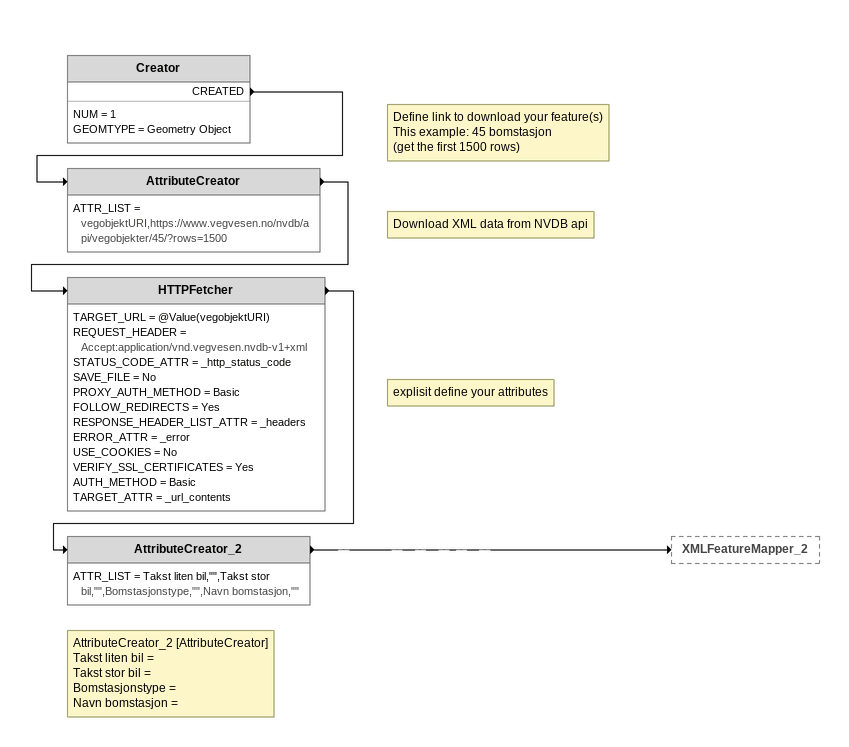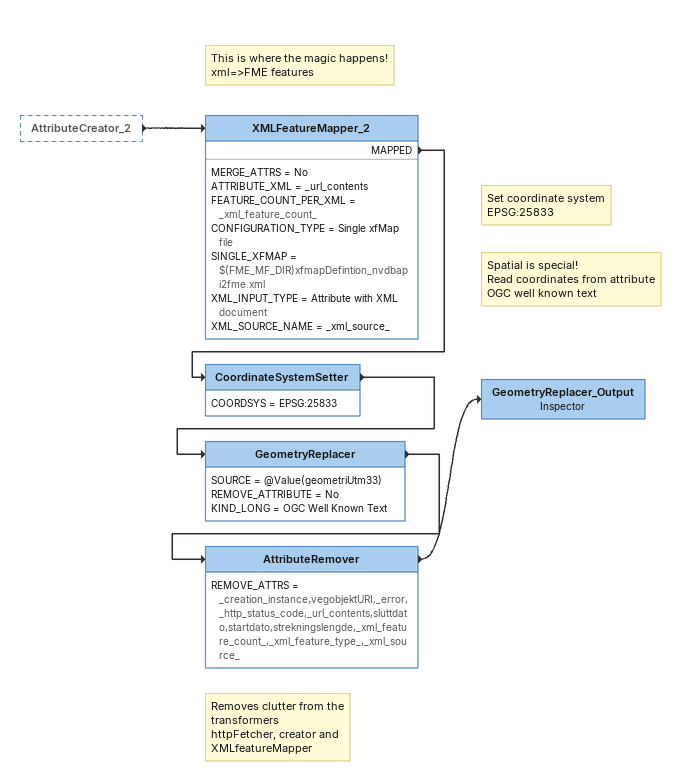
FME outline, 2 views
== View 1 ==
Note: Define link to download your feature(s) / This example: 45 bomstasjon / (get the first 1500 rows)
Creator
    NUM = 1
    GEOMTYPE = Geometry Object
    CREATED -> AttributeCreator
AttributeCreator
    ATTR_LIST = vegobjektURI,https://www.vegvesen.no/nvdb/api/vegobjekter/45/?rows=1500
    -> HTTPFetcher
Note: Download XML data from NVDB api
HTTPFetcher
    TARGET_URL = @Value(vegobjektURI)
    REQUEST_HEADER = Accept:application/vnd.vegvesen.nvdb-v1+xml
    STATUS_CODE_ATTR = _http_status_code
    SAVE_FILE = No
    PROXY_AUTH_METHOD = Basic
    FOLLOW_REDIRECTS = Yes
    RESPONSE_HEADER_LIST_ATTR = _headers
    ERROR_ATTR = _error
    USE_COOKIES = No
    VERIFY_SSL_CERTIFICATES = Yes
    AUTH_METHOD = Basic
    TARGET_ATTR = _url_contents
    -> AttributeCreator_2
Note: AttributeCreator_2 [AttributeCreator] / Takst liten bil = / Takst stor bil = / Bomstasjonstype = / Navn bomstasjon =
Note: explisit define your attributes
AttributeCreator_2
    ATTR_LIST = Takst liten bil,"",Takst stor bil,"",Bomstasjonstype,"",Navn bomstasjon,""
    -> XMLFeatureMapper_2

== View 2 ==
AttributeCreator_2 [outside]
    -> XMLFeatureMapper_2
Note: This is where the magic happens! / xml=>FME features
XMLFeatureMapper_2
    MERGE_ATTRS = No
    ATTRIBUTE_XML = _url_contents
    FEATURE_COUNT_PER_XML = _xml_feature_count_
    CONFIGURATION_TYPE = Single xfMap file
    SINGLE_XFMAP = $(FME_MF_DIR)xfmapDefintion_nvdbapi2fme.xml
    XML_INPUT_TYPE = Attribute with XML document
    XML_SOURCE_NAME = _xml_source_
    MAPPED -> CoordinateSystemSetter
Note: Set coordinate system / EPSG:25833
CoordinateSystemSetter
    COORDSYS = EPSG:25833
    -> GeometryReplacer
Note: Spatial is special! / Read coordinates from attribute / OGC well known text
GeometryReplacer
    SOURCE = @Value(geometriUtm33)
    REMOVE_ATTRIBUTE = No
    KIND_LONG = OGC Well Known Text
    -> AttributeRemover
Note: Removes clutter from the transformers / httpFetcher, creator and XMLfeatureMapper
AttributeRemover
    REMOVE_ATTRS = _creation_instance,vegobjektURI,_error,_http_status_code,_url_contents,sluttdato,startdato,strekningslengde,_xml_feature_count_,_xml_feature_type_,_xml_source_
    -> GeometryReplacer_Output
GeometryReplacer_Output: Inspector
